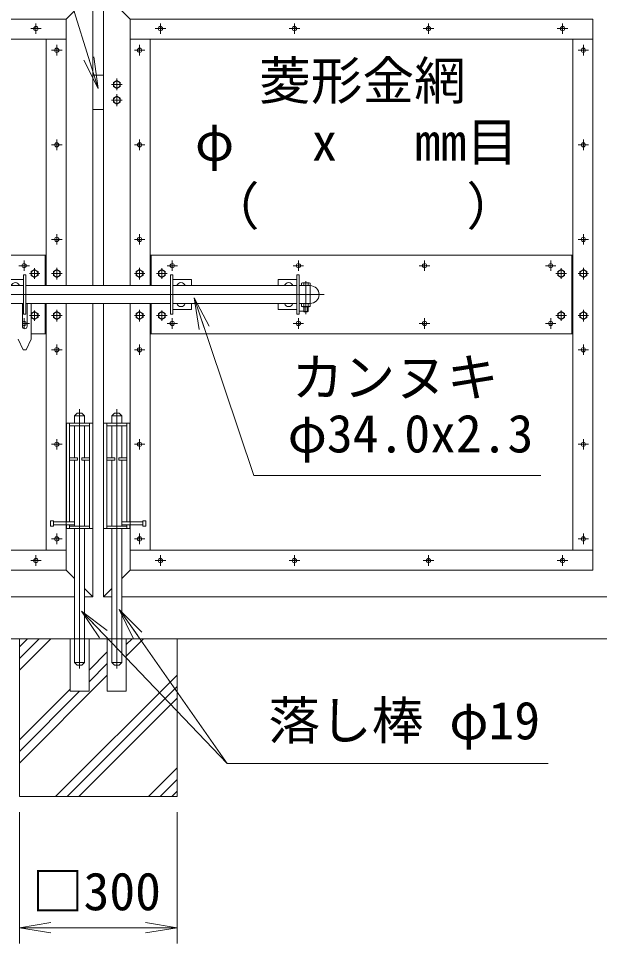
# Model space of a CAD drawing. Units: millimetres, scale not verified. Extents: x -6300 to 6300, y -4455 to 4455.
# Drawn here: x -1473 to -368, y -2391 to -630 of the extents above; entities that cross this region are included whole.
import ezdxf
from ezdxf.enums import TextEntityAlignment as Align

# ---------------------------------------------------------------- set-up
doc = ezdxf.new("R2010")
doc.units = ezdxf.units.MM
doc.header["$LTSCALE"] = 30
doc.linetypes.add('USER1', pattern=[50.8, 31.75, -6.35, 6.35, -6.35])
for name, color, linetype, lineweight in [('0-0_D-DCR-HCH', 7, 'Continuous', 9), ('0-1_D-STR4', 7, 'Continuous', 9), ('0-2_D-STR1', 1, 'Continuous', 18), ('0-3_D-STR3', 3, 'Continuous', 13), ('0-4_D-BMK', 2, 'USER1', 13), ('0-5_D-BGD', 7, 'Continuous', 9), ('0-6_D-STR-DIM', 7, 'Continuous', 9), ('0-7_0', 4, 'Continuous', 18), ('0-8_D-STR-TXT', 7, 'Continuous', 9)]:
    doc.layers.add(name, color=color, linetype=linetype, lineweight=lineweight)
doc.styles.add('ＭＳ ゴシック', font='')
doc.styles.get('ＭＳ ゴシック').set_extended_font_data('MS Gothic')

# ---------------------------------------------------------------- blocks, each defined once
blk = doc.blocks.new('_Open')
at = {"layer": '0-7_0', "color": 7, "lineweight": 9}
blk.add_line((-30, 5), (0, 0), dxfattribs=at)
blk.add_lwpolyline([(-30, -5), (0, 0), (-30, 0)], dxfattribs=at)

msp = doc.modelspace()

# ---------------------------------------------------------------- linework, layer by layer
at = {"layer": '0-0_D-DCR-HCH'}
for p, q in [((-1471.38, -1870.26), (-1411.64, -1810.52)), ((-1471.38, -1848.17), (-1433.73, -1810.52)), ((-1471.38, -1826.07), (-1455.83, -1810.52)), ((-1267.98, -1843.64), (-1234.86, -1810.52)), ((-1267.98, -1821.54), (-1256.96, -1810.52)), ((-1338.78, -1870.25), (-1303.98, -1835.45)), ((-1338.78, -1892.34), (-1303.98, -1857.54)), ((-1471.38, -2047.04), (-1303.98, -1879.64)), ((-1402.28, -2110.52), (-1171.38, -1879.62)), ((-1471.38, -2002.85), (-1374.78, -1906.25)), ((-1471.38, -2024.94), (-1356.96, -1910.52)), ((-1380.18, -2110.52), (-1171.38, -1901.72)), ((-1358.08, -2110.52), (-1171.38, -1923.82)), ((-1225.5, -2110.52), (-1171.38, -2056.4)), ((-1203.4, -2110.52), (-1171.38, -2078.5)), ((-1181.31, -2110.52), (-1171.38, -2100.59))]:
    msp.add_line(p, q, dxfattribs=at)
at = {"layer": '0-1_D-STR4'}
msp.add_line((-1471.38, -2110.52), (-1471.38, -1810.52), dxfattribs=at)
msp.add_lwpolyline([(-1471.38, -2110.52), (-1171.38, -2110.52), (-1171.38, -1810.52)], dxfattribs=at)
at = {"layer": '0-2_D-STR1'}
for p, q in [((-1382.18, -631.32), (-1331.38, -580.52)), ((-1260.58, -631.32), (-1311.38, -580.52)), ((-380.28, -631.32), (-380.28, -1679.72)), ((-1311.38, -1172.52), (-1311.38, -1730.52)), ((-1260.58, -1172.52), (-1260.58, -1679.72)), ((-1382.18, -1679.72), (-1366.28, -1695.62)), ((-1260.58, -1679.72), (-1276.48, -1695.62)), ((-1260.58, -1679.72), (-380.28, -1679.72)), ((-1347.28, -1714.62), (-1331.38, -1730.52)), ((-1295.48, -1714.62), (-1311.38, -1730.52)), ((-3244.38, -1730.52), (-1366.28, -1730.52)), ((-1311.38, -1730.52), (-1295.48, -1730.52))]:
    msp.add_line(p, q, dxfattribs=at)
for points in [[(-1331.38, -1138.52), (-1331.38, -580.52), (-3244.38, -580.52), (-3244.38, -730.52)], [(601.62, -730.52), (601.62, -580.52), (-1311.38, -580.52), (-1311.38, -1138.52)], [(-1382.18, -1138.52), (-1382.18, -631.32), (-2262.48, -631.32)], [(-380.28, -631.32), (-1260.58, -631.32), (-1260.58, -1138.52)], [(-2262.48, -1679.72), (-1382.18, -1679.72), (-1382.18, -1172.52)], [(-1347.28, -1730.52), (-1331.38, -1730.52), (-1331.38, -1172.52)], [(-1276.48, -1730.52), (601.62, -1730.52), (601.62, -1580.52)]]:
    msp.add_lwpolyline(points, dxfattribs=at)
at = {"layer": '0-3_D-STR3'}
for p, q in [((-1382.18, -669.32), (-2262.48, -669.32)), ((-1420.18, -669.32), (-1420.18, -1138.52)), ((-380.28, -669.32), (-1260.58, -669.32)), ((-1222.58, -669.32), (-1222.58, -1138.52)), ((-418.28, -669.32), (-418.28, -1641.72)), ((-1331.38, -738.02), (-1311.38, -738.02)), ((-1279.48, -759.27), (-1279.48, -751.77)), ((-1279.48, -789.27), (-1279.48, -781.77)), ((-1331.38, -803.02), (-1311.38, -803.02)), ((-2224.48, -1080.52), (-1420.18, -1080.52)), ((-1422.33, -1080.52), (-1422.33, -1138.52)), ((-1222.58, -1080.52), (-418.28, -1080.52)), ((-1220.43, -1080.52), (-1220.43, -1138.52)), ((-420.43, -1080.52), (-420.43, -1230.52)), ((-1463.38, -1118.02), (-1463.38, -1193.02)), ((-1458.88, -1118.02), (-1463.38, -1118.02)), ((-1458.88, -1118.02), (-1458.88, -1193.02)), ((-1183.88, -1118.02), (-1183.88, -1193.02)), ((-1183.88, -1118.02), (-1179.38, -1118.02)), ((-1179.38, -1118.02), (-1179.38, -1193.02)), ((-943.38, -1118.02), (-943.38, -1193.02)), ((-938.88, -1118.02), (-943.38, -1118.02)), ((-938.88, -1118.02), (-938.88, -1193.02)), ((-1463.38, -1138.52), (-1699.38, -1138.52)), ((-1463.38, -1127.02), (-1498.88, -1127.02)), ((-1183.88, -1138.52), (-1458.88, -1138.52)), ((-1179.38, -1127.02), (-1143.88, -1127.02)), ((-943.38, -1138.52), (-1179.38, -1138.52)), ((-1143.88, -1127.02), (-1143.88, -1138.52)), ((-978.88, -1127.02), (-978.88, -1138.52)), ((-943.38, -1127.02), (-978.88, -1127.02)), ((-918.13, -1138.52), (-938.88, -1138.52)), ((-934.23, -1133.82), (-934.23, -1138.52)), ((-920.07, -1133.02), (-932.33, -1133.02)), ((-930.13, -1133.82), (-930.13, -1138.52)), ((-922.13, -1133.82), (-922.13, -1138.52)), ((-918.13, -1138.52), (-918.13, -1172.52)), ((-918.03, -1133.82), (-918.03, -1138.52)), ((-1463.38, -1172.52), (-1699.38, -1172.52)), ((-1465.63, -1172.52), (-1465.63, -1216.02)), ((-1183.88, -1172.52), (-1458.88, -1172.52)), ((-1456.63, -1172.52), (-1456.63, -1216.02)), ((-1448.63, -1172.52), (-1448.63, -1240.52)), ((-1422.33, -1172.52), (-1422.33, -1230.52)), ((-1420.18, -1172.52), (-1420.18, -1641.72)), ((-1222.58, -1172.52), (-1222.58, -1641.72)), ((-1220.43, -1172.52), (-1220.43, -1230.52)), ((-943.38, -1172.52), (-1179.38, -1172.52)), ((-1143.88, -1172.52), (-1143.88, -1184.02)), ((-978.88, -1172.52), (-978.88, -1184.02)), ((-918.13, -1172.52), (-938.88, -1172.52)), ((-934.23, -1172.52), (-934.23, -1178.22)), ((-918.03, -1178.22), (-934.23, -1178.22)), ((-919.7, -1179.02), (-932.28, -1179.02)), ((-930.13, -1172.52), (-930.13, -1178.22)), ((-930.13, -1179.02), (-930.13, -1187.72)), ((-929.33, -1179.02), (-929.33, -1188.52)), ((-922.93, -1179.02), (-922.93, -1188.52)), ((-922.13, -1172.52), (-922.13, -1178.22)), ((-922.13, -1179.02), (-922.13, -1187.72)), ((-918.03, -1172.52), (-918.03, -1178.22)), ((-1463.38, -1184.02), (-1465.63, -1184.02)), ((-1463.38, -1187.4), (-1465.63, -1187.4)), ((-1458.88, -1193.02), (-1463.38, -1193.02)), ((-1183.88, -1193.02), (-1179.38, -1193.02)), ((-1179.38, -1184.02), (-1143.88, -1184.02)), ((-943.38, -1184.02), (-978.88, -1184.02)), ((-938.88, -1193.02), (-943.38, -1193.02)), ((-938.88, -1187.4), (-930.13, -1187.4)), ((-922.13, -1187.72), (-930.13, -1187.72)), ((-929.33, -1188.52), (-930.13, -1187.72)), ((-922.93, -1188.52), (-929.33, -1188.52)), ((-922.93, -1188.52), (-922.13, -1187.72)), ((-1448.63, -1230.52), (-1420.18, -1230.52)), ((-1222.58, -1230.52), (-418.28, -1230.52)), ((-1464.13, -1260.52), (-1473.63, -1240.52)), ((-1458.13, -1260.52), (-1448.63, -1240.52)), ((-1458.13, -1260.52), (-1464.13, -1260.52)), ((-1361.28, -1381.02), (-1366.28, -1386.02)), ((-1366.28, -1386.02), (-1366.28, -1400.52)), ((-1347.28, -1386.02), (-1366.28, -1386.02)), ((-1352.28, -1381.02), (-1361.28, -1381.02)), ((-1352.28, -1381.02), (-1347.28, -1386.02)), ((-1347.28, -1386.02), (-1347.28, -1400.52)), ((-1290.48, -1381.02), (-1295.48, -1386.02)), ((-1295.48, -1386.02), (-1295.48, -1400.52)), ((-1295.48, -1386.02), (-1276.48, -1386.02)), ((-1290.48, -1381.02), (-1281.48, -1381.02)), ((-1281.48, -1381.02), (-1276.48, -1386.02)), ((-1276.48, -1386.02), (-1276.48, -1400.52)), ((-1381.78, -1588.02), (-1381.78, -1400.52)), ((-1381.78, -1400.52), (-1331.78, -1400.52)), ((-1375.78, -1400.52), (-1375.78, -1588.02)), ((-1337.78, -1405.02), (-1375.78, -1405.02)), ((-1366.28, -1405.02), (-1366.28, -1466.02)), ((-1347.28, -1405.02), (-1347.28, -1466.02)), ((-1337.78, -1400.52), (-1337.78, -1596.02)), ((-1331.78, -1600.52), (-1331.78, -1400.52)), ((-1310.98, -1600.52), (-1310.98, -1400.52)), ((-1260.98, -1400.52), (-1310.98, -1400.52)), ((-1304.98, -1400.52), (-1304.98, -1596.02)), ((-1304.98, -1405.02), (-1266.98, -1405.02)), ((-1295.48, -1405.02), (-1295.48, -1466.02)), ((-1276.48, -1405.02), (-1276.48, -1466.02)), ((-1266.98, -1400.52), (-1266.98, -1588.02)), ((-1260.98, -1588.02), (-1260.98, -1400.52)), ((-1360.78, -1466.02), (-1375.78, -1466.02)), ((-1366.28, -1470.52), (-1366.28, -1596.02)), ((-1337.78, -1470.52), (-1352.78, -1470.52)), ((-1347.28, -1470.52), (-1347.28, -1596.02)), ((-1304.98, -1470.52), (-1289.98, -1470.52)), ((-1295.48, -1470.52), (-1295.48, -1596.02)), ((-1281.98, -1466.02), (-1266.98, -1466.02)), ((-1276.48, -1470.52), (-1276.48, -1596.02)), ((-1412.28, -1596.02), (-1412.28, -1586.02)), ((-1412.28, -1586.02), (-1406.28, -1586.02)), ((-1412.28, -1596.02), (-1406.28, -1596.02)), ((-1406.28, -1596.02), (-1406.28, -1586.02)), ((-1406.28, -1588.02), (-1366.28, -1588.02)), ((-1406.28, -1594.02), (-1366.28, -1594.02)), ((-1381.78, -1600.52), (-1381.78, -1594.02)), ((-1375.78, -1600.52), (-1381.78, -1600.52)), ((-1375.78, -1594.02), (-1375.78, -1600.52)), ((-1337.78, -1596.02), (-1375.78, -1596.02)), ((-1337.78, -1600.52), (-1375.78, -1600.52)), ((-1366.28, -1600.52), (-1366.28, -1856.02)), ((-1347.28, -1600.52), (-1347.28, -1856.02)), ((-1337.78, -1596.02), (-1337.78, -1600.52)), ((-1337.78, -1600.52), (-1331.78, -1600.52)), ((-1304.98, -1600.52), (-1310.98, -1600.52)), ((-1304.98, -1596.02), (-1304.98, -1600.52)), ((-1304.98, -1596.02), (-1266.98, -1596.02)), ((-1304.98, -1600.52), (-1266.98, -1600.52)), ((-1295.48, -1600.52), (-1295.48, -1856.02)), ((-1236.48, -1588.02), (-1276.48, -1588.02)), ((-1236.48, -1594.02), (-1276.48, -1594.02)), ((-1276.48, -1600.52), (-1276.48, -1856.02)), ((-1266.98, -1594.02), (-1266.98, -1600.52)), ((-1266.98, -1600.52), (-1260.98, -1600.52)), ((-1260.98, -1600.52), (-1260.98, -1594.02)), ((-1236.48, -1596.02), (-1236.48, -1586.02)), ((-1230.48, -1586.02), (-1236.48, -1586.02)), ((-1230.48, -1596.02), (-1236.48, -1596.02)), ((-1230.48, -1596.02), (-1230.48, -1586.02)), ((-2262.48, -1641.72), (-1382.18, -1641.72)), ((-1260.58, -1641.72), (-380.28, -1641.72)), ((-1374.78, -1910.52), (-1374.78, -1810.52)), ((-1267.98, -1910.52), (-1267.98, -1810.52)), ((-1361.28, -1861.02), (-1366.28, -1856.02)), ((-1352.28, -1861.02), (-1361.28, -1861.02)), ((-1290.48, -1861.02), (-1281.48, -1861.02)), ((-1281.48, -1861.02), (-1276.48, -1856.02))]:
    msp.add_line(p, q, dxfattribs=at)
for points in [[(-1292.48, -751.77), (-1285.98, -748.01), (-1279.48, -751.77)], [(-1279.48, -759.27), (-1285.98, -763.02), (-1292.48, -759.27), (-1292.48, -751.77)], [(-1292.48, -781.77), (-1285.98, -778.01), (-1279.48, -781.77)], [(-1279.48, -789.27), (-1285.98, -793.02), (-1292.48, -789.27), (-1292.48, -781.77)], [(-1360.78, -1466.02), (-1360.78, -1470.52), (-1375.78, -1470.52)], [(-1337.78, -1466.02), (-1352.78, -1466.02), (-1352.78, -1470.52)], [(-1304.98, -1466.02), (-1289.98, -1466.02), (-1289.98, -1470.52)], [(-1281.98, -1466.02), (-1281.98, -1470.52), (-1266.98, -1470.52)], [(-1374.78, -1910.52), (-1338.78, -1910.52), (-1338.78, -1810.52)], [(-1267.98, -1910.52), (-1303.98, -1910.52), (-1303.98, -1810.52)], [(-1352.28, -1861.02), (-1347.28, -1856.02), (-1366.28, -1856.02)], [(-1290.48, -1861.02), (-1295.48, -1856.02), (-1276.48, -1856.02)]]:
    msp.add_lwpolyline(points, dxfattribs=at)
for points in [[(-1448.83, -1111.77), (-1442.33, -1108.01), (-1435.83, -1111.77), (-1435.83, -1119.27), (-1442.33, -1123.02), (-1448.83, -1119.27)], [(-1406.68, -1111.77), (-1400.18, -1108.01), (-1393.68, -1111.77), (-1393.68, -1119.27), (-1400.18, -1123.02), (-1406.68, -1119.27)], [(-1236.08, -1111.77), (-1242.58, -1108.01), (-1249.08, -1111.77), (-1249.08, -1119.27), (-1242.58, -1123.02), (-1236.08, -1119.27)], [(-1193.93, -1111.77), (-1200.43, -1108.01), (-1206.93, -1111.77), (-1206.93, -1119.27), (-1200.43, -1123.02), (-1193.93, -1119.27)], [(-446.93, -1111.77), (-440.43, -1108.01), (-433.93, -1111.77), (-433.93, -1119.27), (-440.43, -1123.02), (-446.93, -1119.27)], [(-404.78, -1111.77), (-398.28, -1108.01), (-391.78, -1111.77), (-391.78, -1119.27), (-398.28, -1123.02), (-404.78, -1119.27)], [(-1448.83, -1191.77), (-1442.33, -1188.01), (-1435.83, -1191.77), (-1435.83, -1199.27), (-1442.33, -1203.02), (-1448.83, -1199.27)], [(-1406.68, -1191.77), (-1400.18, -1188.01), (-1393.68, -1191.77), (-1393.68, -1199.27), (-1400.18, -1203.02), (-1406.68, -1199.27)], [(-1236.08, -1191.77), (-1242.58, -1188.01), (-1249.08, -1191.77), (-1249.08, -1199.27), (-1242.58, -1203.02), (-1236.08, -1199.27)], [(-1193.93, -1191.77), (-1200.43, -1188.01), (-1206.93, -1191.77), (-1206.93, -1199.27), (-1200.43, -1203.02), (-1193.93, -1199.27)], [(-446.93, -1191.77), (-440.43, -1188.01), (-433.93, -1191.77), (-433.93, -1199.27), (-440.43, -1203.02), (-446.93, -1199.27)], [(-404.78, -1191.77), (-398.28, -1188.01), (-391.78, -1191.77), (-391.78, -1199.27), (-398.28, -1203.02), (-404.78, -1199.27)]]:
    msp.add_lwpolyline(points, close=True, dxfattribs=at)
for centre, radius in [((-1439.83, -649.32), 4), ((-1202.93, -649.32), 4), ((-947.93, -649.32), 4), ((-692.93, -649.32), 4), ((-437.93, -649.32), 4), ((-1400.18, -690.52), 4), ((-1242.58, -690.52), 4), ((-398.28, -690.52), 4), ((-1285.98, -755.52), 6.25), ((-1285.98, -785.52), 6.25), ((-1400.18, -870.52), 4), ((-1242.58, -870.52), 4), ((-398.28, -870.52), 4), ((-1400.18, -1050.52), 4), ((-1242.58, -1050.52), 4), ((-398.28, -1050.52), 4), ((-1462.33, -1100.52), 4), ((-1180.43, -1100.52), 4), ((-940.43, -1100.52), 4), ((-700.43, -1100.52), 4), ((-460.43, -1100.52), 4), ((-1442.33, -1115.52), 6.25), ((-1400.18, -1115.52), 6.25), ((-1242.58, -1115.52), 6.25), ((-1200.43, -1115.52), 6.25), ((-440.43, -1115.52), 6.25), ((-398.28, -1115.52), 6.25), ((-1442.33, -1195.52), 6.25), ((-1400.18, -1195.52), 6.25), ((-1242.58, -1195.52), 6.25), ((-1200.43, -1195.52), 6.25), ((-440.43, -1195.52), 6.25), ((-398.28, -1195.52), 6.25), ((-1180.43, -1210.52), 4), ((-940.43, -1210.52), 4), ((-700.43, -1210.52), 4), ((-460.43, -1210.52), 4), ((-1400.18, -1260.52), 4), ((-1242.58, -1260.52), 4), ((-398.28, -1260.52), 4), ((-1400.18, -1440.52), 4), ((-1242.58, -1440.52), 4), ((-398.28, -1440.52), 4), ((-1400.18, -1620.52), 4), ((-1242.58, -1620.52), 4), ((-398.28, -1620.52), 4), ((-1439.83, -1661.72), 4), ((-1202.93, -1661.72), 4), ((-947.93, -1661.72), 4), ((-692.93, -1661.72), 4), ((-437.93, -1661.72), 4)]:
    msp.add_circle(centre, radius, dxfattribs=at)
for centre, radius, start, end in [((-1478.88, -1140.52), 8, 14.47751, 165.52249), ((-1163.88, -1140.52), 8, 14.47751, 165.52249), ((-958.88, -1140.52), 8, 14.47751, 165.52249), ((-932.18, -1136.03), 3.02, 47.18249, 132.81751), ((-926.13, -1143.42), 10.4, 67.38014, 112.61986), ((-920.08, -1136.05), 3.03, 47.363, 132.637), ((-918.13, -1155.52), 17, 270, 90), ((-1163.88, -1170.52), 8, 194.47751, 345.52249), ((-958.88, -1170.52), 8, 194.47751, 345.52249), ((-932.18, -1176), 3.02, 227.28053, 312.71947), ((-926.13, -1168.62), 10.4, 247.38014, 292.61986), ((-920.08, -1176.08), 2.96, 226.1605, 313.8395), ((-1462.33, -1210.52), 4, 214.41914, 145.58086), ((-1461.13, -1216.02), 4.5, 180, 0)]:
    msp.add_arc(centre, radius, start, end, dxfattribs=at)
at = {"layer": '0-4_D-BMK'}
for p, q in [((-1449.81, -649.32), (-1429.86, -649.32)), ((-1439.83, -659.29), (-1439.83, -639.34)), ((-1212.91, -649.32), (-1192.96, -649.32)), ((-1202.93, -659.29), (-1202.93, -639.34)), ((-957.91, -649.32), (-937.96, -649.32)), ((-947.93, -659.29), (-947.93, -639.34)), ((-702.91, -649.32), (-682.96, -649.32)), ((-692.93, -659.29), (-692.93, -639.34)), ((-447.91, -649.32), (-427.96, -649.32)), ((-437.93, -659.29), (-437.93, -639.34)), ((-1400.18, -700.49), (-1400.18, -680.54)), ((-1242.58, -700.49), (-1242.58, -680.54)), ((-398.28, -700.49), (-398.28, -680.54)), ((-1410.16, -690.52), (-1390.21, -690.52)), ((-1232.61, -690.52), (-1252.56, -690.52)), ((-408.26, -690.52), (-388.31, -690.52)), ((-1295.98, -755.52), (-1275.98, -755.52)), ((-1285.98, -744.38), (-1285.98, -766.66)), ((-1285.98, -774.38), (-1285.98, -796.66)), ((-1295.98, -785.52), (-1275.98, -785.52)), ((-1400.18, -880.49), (-1400.18, -860.54)), ((-1242.58, -880.49), (-1242.58, -860.54)), ((-398.28, -880.49), (-398.28, -860.54)), ((-1410.16, -870.52), (-1390.21, -870.52)), ((-1232.61, -870.52), (-1252.56, -870.52)), ((-408.26, -870.52), (-388.31, -870.52)), ((-1410.16, -1050.52), (-1390.21, -1050.52)), ((-1400.18, -1060.49), (-1400.18, -1040.54)), ((-1232.61, -1050.52), (-1252.56, -1050.52)), ((-1242.58, -1060.49), (-1242.58, -1040.54)), ((-408.26, -1050.52), (-388.31, -1050.52)), ((-398.28, -1060.49), (-398.28, -1040.54)), ((-1462.33, -1110.49), (-1462.33, -1090.54)), ((-1180.43, -1110.49), (-1180.43, -1090.54)), ((-940.43, -1110.49), (-940.43, -1090.54)), ((-700.43, -1110.49), (-700.43, -1090.54)), ((-460.43, -1110.49), (-460.43, -1090.54)), ((-1452.36, -1100.52), (-1472.31, -1100.52)), ((-1442.33, -1105.52), (-1442.33, -1125.52)), ((-1400.18, -1104.38), (-1400.18, -1126.66)), ((-1242.58, -1104.38), (-1242.58, -1126.66)), ((-1200.43, -1105.52), (-1200.43, -1125.52)), ((-1170.46, -1100.52), (-1190.41, -1100.52)), ((-930.46, -1100.52), (-950.41, -1100.52)), ((-690.46, -1100.52), (-710.41, -1100.52)), ((-450.46, -1100.52), (-470.41, -1100.52)), ((-440.43, -1105.52), (-440.43, -1125.52)), ((-398.28, -1104.38), (-398.28, -1126.66)), ((-1452.33, -1115.52), (-1432.33, -1115.52)), ((-1410.18, -1115.52), (-1390.18, -1115.52)), ((-1232.58, -1115.52), (-1252.58, -1115.52)), ((-1190.43, -1115.52), (-1210.43, -1115.52)), ((-450.43, -1115.52), (-430.43, -1115.52)), ((-408.28, -1115.52), (-388.28, -1115.52)), ((-926.13, -1129.77), (-926.13, -1192.68)), ((-891.13, -1155.52), (-1811.13, -1155.52)), ((-1452.33, -1195.52), (-1432.33, -1195.52)), ((-1442.33, -1185.52), (-1442.33, -1205.52)), ((-1410.18, -1195.52), (-1390.18, -1195.52)), ((-1400.18, -1184.38), (-1400.18, -1206.66)), ((-1232.58, -1195.52), (-1252.58, -1195.52)), ((-1242.58, -1184.38), (-1242.58, -1206.66)), ((-1190.43, -1195.52), (-1210.43, -1195.52)), ((-1200.43, -1185.52), (-1200.43, -1205.52)), ((-450.43, -1195.52), (-430.43, -1195.52)), ((-440.43, -1185.52), (-440.43, -1205.52)), ((-408.28, -1195.52), (-388.28, -1195.52)), ((-398.28, -1184.38), (-398.28, -1206.66)), ((-1452.36, -1210.52), (-1465.63, -1210.52)), ((-1462.33, -1200.54), (-1462.33, -1220.49)), ((-1170.46, -1210.52), (-1190.41, -1210.52)), ((-1180.43, -1200.54), (-1180.43, -1220.49)), ((-930.46, -1210.52), (-950.41, -1210.52)), ((-940.43, -1200.54), (-940.43, -1220.49)), ((-690.46, -1210.52), (-710.41, -1210.52)), ((-700.43, -1200.54), (-700.43, -1220.49)), ((-450.46, -1210.52), (-470.41, -1210.52)), ((-460.43, -1200.54), (-460.43, -1220.49)), ((-1410.16, -1260.52), (-1390.21, -1260.52)), ((-1400.18, -1250.54), (-1400.18, -1270.49)), ((-1232.61, -1260.52), (-1252.56, -1260.52)), ((-1242.58, -1250.54), (-1242.58, -1270.49)), ((-408.26, -1260.52), (-388.31, -1260.52)), ((-398.28, -1250.54), (-398.28, -1270.49)), ((-1356.78, -1867.2), (-1356.78, -1373.71)), ((-1285.98, -1867.2), (-1285.98, -1373.71)), ((-1410.16, -1440.52), (-1390.21, -1440.52)), ((-1400.18, -1430.54), (-1400.18, -1450.49)), ((-1232.61, -1440.52), (-1252.56, -1440.52)), ((-1242.58, -1430.54), (-1242.58, -1450.49)), ((-408.26, -1440.52), (-388.31, -1440.52)), ((-398.28, -1430.54), (-398.28, -1450.49)), ((-1400.18, -1610.54), (-1400.18, -1630.49)), ((-1242.58, -1610.54), (-1242.58, -1630.49)), ((-398.28, -1610.54), (-398.28, -1630.49)), ((-1410.16, -1620.52), (-1390.21, -1620.52)), ((-1232.61, -1620.52), (-1252.56, -1620.52)), ((-408.26, -1620.52), (-388.31, -1620.52)), ((-1439.83, -1651.74), (-1439.83, -1671.69)), ((-1202.93, -1651.74), (-1202.93, -1671.69)), ((-947.93, -1651.74), (-947.93, -1671.69)), ((-692.93, -1651.74), (-692.93, -1671.69)), ((-437.93, -1651.74), (-437.93, -1671.69)), ((-1449.81, -1661.72), (-1429.86, -1661.72)), ((-1212.91, -1661.72), (-1192.96, -1661.72)), ((-957.91, -1661.72), (-937.96, -1661.72)), ((-702.91, -1661.72), (-682.96, -1661.72)), ((-447.91, -1661.72), (-427.96, -1661.72))]:
    msp.add_line(p, q, dxfattribs=at)
at = {"layer": '0-5_D-BGD'}
msp.add_line((-3021.38, -1810.52), (366.62, -1810.52), dxfattribs=at)
at = {"layer": '0-6_D-STR-DIM'}
for p, q in [((-1471.38, -2140.52), (-1471.38, -2390.52)), ((-1171.38, -2140.52), (-1171.38, -2390.52)), ((-1411.38, -2360.52), (-1231.38, -2360.52))]:
    msp.add_line(p, q, dxfattribs=at)
at = {"layer": '0-8_D-STR-TXT'}
msp.add_line((-1076.27, -2048.13), (-1351.5, -1759.67), dxfattribs=at)
for points in [[(-1816, -290.15), (-1468.55, -290.15), (-1321.78, -761.54)], [(-479.21, -1499.93), (-1025.02, -1499.93), (-1138.02, -1163.84)], [(-465.37, -2048.13), (-1076.27, -2048.13), (-1280, -1756.23)]]:
    msp.add_lwpolyline(points, dxfattribs=at)

# ---------------------------------------------------------------- block references
at = {"layer": '0-6_D-STR-DIM', "xscale": 2, "yscale": 2, "rotation": 180}
msp.add_blockref('_Open', (-1471.38, -2360.52), dxfattribs=at)
at = {"layer": '0-6_D-STR-DIM', "xscale": 2, "yscale": 2}
msp.add_blockref('_Open', (-1171.38, -2360.52), dxfattribs=at)
at = {"layer": '0-8_D-STR-TXT', "xscale": 2, "yscale": 2}
for p, rotation in [((-1321.19, -763.45), 287.29389), ((-1138.66, -1161.95), 108.58397), ((-1352.88, -1758.22), 133.65476), ((-1281.14, -1754.59), 124.91155)]:
    msp.add_blockref('_Open', p, dxfattribs=dict(at, rotation=rotation))

# ---------------------------------------------------------------- texts
at = {"layer": '0-6_D-STR-DIM', "style": 'ＭＳ ゴシック'}
msp.add_text('□300', height=72.14, dxfattribs=at).set_placement((-1447.61, -2348.89), align=Align.BOTTOM_LEFT)
at = {"layer": '0-8_D-STR-TXT', "style": 'ＭＳ ゴシック'}
for s, p in [('菱形金網', (-1015.35, -806.01)), ('φ   x   mm目', (-1137.18, -922.4)), ('（\u3000\u3000\u3000\u3000）', (-1112.82, -1044.87)), ('カンヌキ', (-953.2, -1370.58)), ('φ34.0x2.3', (-960.81, -1477.63)), ('落し棒 φ19', (-997.6, -2023.73))]:
    msp.add_text(s, height=72.14, dxfattribs=at).set_placement(p, align=Align.BOTTOM_LEFT)

doc.saveas('drawing.dxf')
